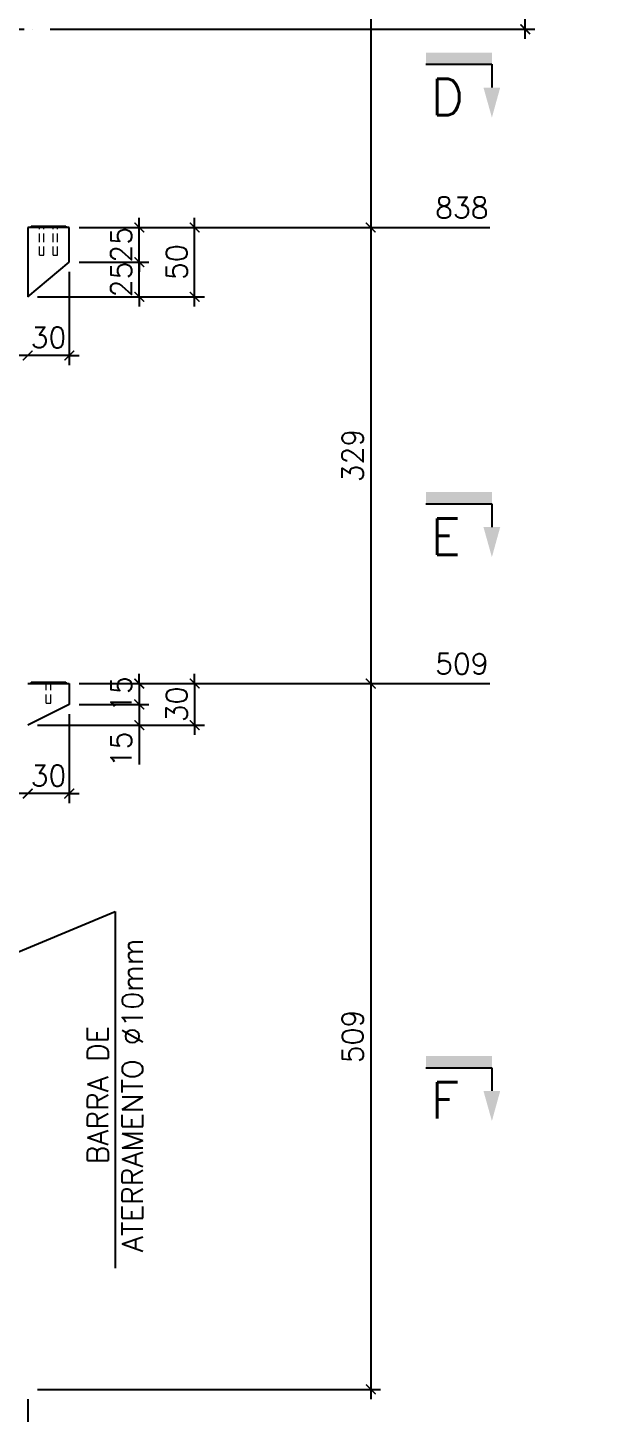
# Model space of a CAD drawing. Header units: centimetres. Extents: x 1658 to 19651, y 8294 to 11444.
# Drawn here: x 2261 to 2680, y 9354 to 10354 of the extents above; entities that cross this region are included whole.
import ezdxf

# ---------------------------------------------------------------- set-up
doc = ezdxf.new("R2010")
doc.units = ezdxf.units.CM
doc.header["$LTSCALE"] = 50
doc.header["$MEASUREMENT"] = 0
doc.header["$PDMODE"] = 67
for name, pattern in [('DASHDOT', [1, 0.5, -0.25, 0, -0.25]), ('DASHED', [0.75, 0.5, -0.25]), ('HIDDEN', [0.375, 0.25, -0.125])]:
    doc.linetypes.add(name, pattern=pattern)
doc.layers.add('10 TRACEJADO', color=1, linetype='DASHED', lineweight=13)
for name, color, linetype in [('COTAS-PRECON', 1, 'Continuous'), ('IND- CORTE-PRECON', 4, 'Continuous'), ('LINHA-01-PRECON', 1, 'Continuous'), ('LINHA-03-PRECON', 3, 'Continuous'), ('TEXTO-35-PRECON', 5, 'Continuous')]:
    doc.layers.add(name, color=color, linetype=linetype)
doc.styles.add('ROMANS', font='ROMANS.SHX', dxfattribs={"oblique": 15, "height": 3})
doc.styles.get("Standard").update_dxf_attribs({"font": 'romans.shx'})
doc.dimstyles.new('ESC75-75', dxfattribs={"dimscale": 0, "dimtxt": 15, "dimasz": 7, "dimexe": 7, "dimexo": 7, "dimgap": 5.5, "dimtad": 1, "dimdec": 1, "dimdsep": 46, "dimtxsty": 'Standard', "dimblk": 'ARCHTICK', "dimcen": 0.1, "dimdle": 7, "dimclrd": 256, "dimclre": 256, "dimclrt": 2, "dimadec": 0, "dimazin": 0, "dimtfac": 1, "dimtdec": 1, "dimtix": 1, "dimtmove": 2, "dimatfit": 3, "dimfxl": 1, "dimarcsym": 0})

# ---------------------------------------------------------------- blocks, each defined once
blk = doc.blocks.new('IND-CORTE-')
at = {"layer": 'IND- CORTE-PRECON', "color": 1}
for p, q in [((-11.2, 63.5), (-33.6, 63.5)), ((-11.2, 0), (-11.2, 63.5))]:
    blk.add_line(p, q, dxfattribs=at)
for points in [[(-33.6, 71.5), (-62.5, 63.5), (-33.6, 55.4)], [(0, 0), (-11.2, 0), (0, 63.5), (-11.2, 63.5)]]:
    blk.add_solid(points, dxfattribs=at)
at = {"layer": 'IND- CORTE-PRECON', "linetype": 'Continuous', "style": 'ROMANS', "flags": 8}
blk.add_attdef('B', (-57.7, 9.1), '', height=35, dxfattribs=at)
blk = doc.blocks.new('_ArchTick')
at = {"color": 0, "linetype": 'ByBlock', "const_width": 0.15}
blk.add_lwpolyline([(-0.5, -0.5), (0.5, 0.5)], dxfattribs=at)
blk = doc.blocks.new('*D234')
at = {"layer": 'COTAS-PRECON', "lineweight": -2, "transparency": 16777216}
for p, q in [((2231.33, 9364.55), (2231.33, 9317.53)), ((2261.33, 9364.55), (2261.33, 9317.53)), ((2231.33, 9324.53), (2224.33, 9324.53)), ((2231.33, 9324.53), (2261.33, 9324.53)), ((2261.33, 9324.53), (2268.33, 9324.53))]:
    blk.add_line(p, q, dxfattribs=at)
at = {"layer": 'Defpoints', "color": 0, "transparency": 16777216}
for p in [(2231.33, 9371.55, 0.02), (2261.33, 9371.55, 0.02), (2261.33, 9324.53)]:
    blk.add_point(p, dxfattribs=at)
at = {"layer": 'COTAS-PRECON', "lineweight": -2, "transparency": 16777216, "xscale": 7, "yscale": 7, "zscale": 7}
blk.add_blockref('_ArchTick', (2231.33, 9324.53), dxfattribs=at)
at = {"layer": 'COTAS-PRECON', "lineweight": -2, "transparency": 16777216, "xscale": 7, "yscale": 7, "zscale": 7, "rotation": 180}
blk.add_blockref('_ArchTick', (2261.33, 9324.53), dxfattribs=at)
at = {"layer": 'COTAS-PRECON', "color": 2, "transparency": 16777216, "insert": (2246.33, 9337.53), "char_height": 15, "attachment_point": 5}
blk.add_mtext('30', dxfattribs=at)
blk = doc.blocks.new('*D266')
at = {"layer": 'COTAS-PRECON', "lineweight": -2, "transparency": 16777216}
for p, q in [((2508.79, 10679.55), (2508.79, 10202.55)), ((2298.33, 10672.55), (2515.79, 10672.55)), ((2298.33, 10209.55), (2515.79, 10209.55))]:
    blk.add_line(p, q, dxfattribs=at)
at = {"layer": 'Defpoints', "color": 0, "transparency": 16777216}
for p in [(2291.33, 10672.55), (2291.33, 10209.55), (2508.79, 10209.55)]:
    blk.add_point(p, dxfattribs=at)
at = {"layer": 'COTAS-PRECON', "lineweight": -2, "transparency": 16777216, "xscale": 7, "yscale": 7, "zscale": 7}
for p, rotation in [((2508.79, 10672.55), 90), ((2508.79, 10209.55), 270)]:
    blk.add_blockref('_ArchTick', p, dxfattribs=dict(at, rotation=rotation))
at = {"layer": 'COTAS-PRECON', "color": 2, "transparency": 16777216, "insert": (2495.79, 10441.05), "char_height": 15, "attachment_point": 5, "rotation": 90}
blk.add_mtext('463', dxfattribs=at)
blk = doc.blocks.new('*D267')
at = {"layer": 'COTAS-PRECON', "lineweight": -2, "transparency": 16777216}
for p, q in [((2508.79, 10216.55), (2508.79, 9873.55)), ((2298.33, 10209.55), (2515.79, 10209.55)), ((2298.33, 9880.55), (2515.79, 9880.55))]:
    blk.add_line(p, q, dxfattribs=at)
at = {"layer": 'Defpoints', "color": 0, "transparency": 16777216}
for p in [(2291.33, 10209.55), (2291.33, 9880.55), (2508.79, 9880.55)]:
    blk.add_point(p, dxfattribs=at)
at = {"layer": 'COTAS-PRECON', "lineweight": -2, "transparency": 16777216, "xscale": 7, "yscale": 7, "zscale": 7}
for p, rotation in [((2508.79, 10209.55), 90), ((2508.79, 9880.55), 270)]:
    blk.add_blockref('_ArchTick', p, dxfattribs=dict(at, rotation=rotation))
at = {"layer": 'COTAS-PRECON', "color": 2, "transparency": 16777216, "insert": (2495.79, 10045.05), "char_height": 15, "attachment_point": 5, "rotation": 90}
blk.add_mtext('329', dxfattribs=at)
blk = doc.blocks.new('*D268')
at = {"layer": 'COTAS-PRECON', "lineweight": -2, "transparency": 16777216}
for p, q in [((2508.79, 9887.55), (2508.79, 9364.55)), ((2298.33, 9880.55), (2515.79, 9880.55)), ((2268.33, 9371.55), (2515.79, 9371.55))]:
    blk.add_line(p, q, dxfattribs=at)
at = {"layer": 'Defpoints', "color": 0, "transparency": 16777216}
for p in [(2291.33, 9880.55), (2261.33, 9371.55), (2508.79, 9371.55)]:
    blk.add_point(p, dxfattribs=at)
at = {"layer": 'COTAS-PRECON', "lineweight": -2, "transparency": 16777216, "xscale": 7, "yscale": 7, "zscale": 7}
for p, rotation in [((2508.79, 9880.55), 90), ((2508.79, 9371.55), 270)]:
    blk.add_blockref('_ArchTick', p, dxfattribs=dict(at, rotation=rotation))
at = {"layer": 'COTAS-PRECON', "color": 2, "transparency": 16777216, "insert": (2495.79, 9626.05), "char_height": 15, "attachment_point": 5, "rotation": 90}
blk.add_mtext('509', dxfattribs=at)
blk = doc.blocks.new('*D269')
at = {"layer": 'COTAS-PRECON', "lineweight": -2, "transparency": 16777216}
for p, q in [((2298.33, 10184.55), (2348.8, 10184.55)), ((2341.8, 10184.55), (2341.8, 10191.55)), ((2341.8, 10159.55), (2341.8, 10184.55)), ((2268.33, 10159.55), (2348.8, 10159.55)), ((2341.8, 10159.55), (2341.8, 10152.55))]:
    blk.add_line(p, q, dxfattribs=at)
at = {"layer": 'Defpoints', "color": 0, "transparency": 16777216}
for p in [(2291.33, 10184.55), (2341.8, 10184.55), (2261.33, 10159.55)]:
    blk.add_point(p, dxfattribs=at)
at = {"layer": 'COTAS-PRECON', "lineweight": -2, "transparency": 16777216, "xscale": 7, "yscale": 7, "zscale": 7}
for p, rotation in [((2341.8, 10184.55), 270), ((2341.8, 10159.55), 90)]:
    blk.add_blockref('_ArchTick', p, dxfattribs=dict(at, rotation=rotation))
at = {"layer": 'COTAS-PRECON', "color": 2, "transparency": 16777216, "insert": (2328.8, 10172.05), "char_height": 15, "attachment_point": 5, "rotation": 90}
blk.add_mtext('25', dxfattribs=at)
blk = doc.blocks.new('*D270')
at = {"layer": 'COTAS-PRECON', "lineweight": -2, "transparency": 16777216}
for p, q in [((2341.8, 10209.55), (2341.8, 10216.55)), ((2298.33, 10209.55), (2348.8, 10209.55)), ((2341.8, 10184.55), (2341.8, 10209.55)), ((2298.33, 10184.55), (2348.8, 10184.55)), ((2341.8, 10184.55), (2341.8, 10177.55))]:
    blk.add_line(p, q, dxfattribs=at)
at = {"layer": 'Defpoints', "color": 0, "transparency": 16777216}
for p in [(2291.33, 10209.55), (2341.8, 10209.55), (2291.33, 10184.55)]:
    blk.add_point(p, dxfattribs=at)
at = {"layer": 'COTAS-PRECON', "lineweight": -2, "transparency": 16777216, "xscale": 7, "yscale": 7, "zscale": 7}
for p, rotation in [((2341.8, 10209.55), 270), ((2341.8, 10184.55), 90)]:
    blk.add_blockref('_ArchTick', p, dxfattribs=dict(at, rotation=rotation))
at = {"layer": 'COTAS-PRECON', "color": 2, "transparency": 16777216, "insert": (2328.8, 10197.05), "char_height": 15, "attachment_point": 5, "rotation": 90}
blk.add_mtext('25', dxfattribs=at)
blk = doc.blocks.new('*D271')
at = {"layer": 'COTAS-PRECON', "lineweight": -2, "transparency": 16777216}
for p, q in [((2381.76, 10152.55), (2381.76, 10216.55)), ((2298.33, 10209.55), (2388.76, 10209.55)), ((2268.33, 10159.55), (2388.76, 10159.55))]:
    blk.add_line(p, q, dxfattribs=at)
at = {"layer": 'Defpoints', "color": 0, "transparency": 16777216}
for p in [(2291.33, 10209.55), (2381.76, 10209.55), (2261.33, 10159.55)]:
    blk.add_point(p, dxfattribs=at)
at = {"layer": 'COTAS-PRECON', "lineweight": -2, "transparency": 16777216, "xscale": 7, "yscale": 7, "zscale": 7}
for p, rotation in [((2381.76, 10209.55), 90), ((2381.76, 10159.55), 270)]:
    blk.add_blockref('_ArchTick', p, dxfattribs=dict(at, rotation=rotation))
at = {"layer": 'COTAS-PRECON', "color": 2, "transparency": 16777216, "insert": (2368.76, 10184.55), "char_height": 15, "attachment_point": 5, "rotation": 90}
blk.add_mtext('50', dxfattribs=at)
blk = doc.blocks.new('*D272')
at = {"layer": 'COTAS-PRECON', "lineweight": -2, "transparency": 16777216}
for p, q in [((2291.33, 10177.55), (2291.33, 10110.23)), ((2261.33, 10117.23), (2254.33, 10117.23)), ((2291.33, 10117.23), (2261.33, 10117.23)), ((2291.33, 10117.23), (2298.33, 10117.23))]:
    blk.add_line(p, q, dxfattribs=at)
at = {"layer": 'Defpoints', "color": 0, "transparency": 16777216}
for p in [(2291.33, 10184.55), (2261.33, 10117.23), (2261.33, 10117.23)]:
    blk.add_point(p, dxfattribs=at)
at = {"layer": 'COTAS-PRECON', "lineweight": -2, "transparency": 16777216, "xscale": 7, "yscale": 7, "zscale": 7}
blk.add_blockref('_ArchTick', (2261.33, 10117.23), dxfattribs=at)
at = {"layer": 'COTAS-PRECON', "lineweight": -2, "transparency": 16777216, "xscale": 7, "yscale": 7, "zscale": 7, "rotation": 180}
blk.add_blockref('_ArchTick', (2291.33, 10117.23), dxfattribs=at)
at = {"layer": 'COTAS-PRECON', "color": 2, "transparency": 16777216, "insert": (2276.33, 10130.23), "char_height": 15, "attachment_point": 5}
blk.add_mtext('30', dxfattribs=at)
blk = doc.blocks.new('*D273')
at = {"layer": 'COTAS-PRECON', "lineweight": -2, "transparency": 16777216}
for p, q in [((2341.8, 9880.55), (2341.8, 9887.55)), ((2298.33, 9880.55), (2348.8, 9880.55)), ((2341.8, 9880.55), (2341.8, 9865.55)), ((2298.33, 9865.55), (2348.8, 9865.55)), ((2341.8, 9865.55), (2341.8, 9858.55))]:
    blk.add_line(p, q, dxfattribs=at)
at = {"layer": 'Defpoints', "color": 0, "transparency": 16777216}
for p in [(2291.33, 9880.55), (2291.33, 9865.55), (2341.8, 9865.55)]:
    blk.add_point(p, dxfattribs=at)
at = {"layer": 'COTAS-PRECON', "lineweight": -2, "transparency": 16777216, "xscale": 7, "yscale": 7, "zscale": 7}
for p, rotation in [((2341.8, 9880.55), 270), ((2341.8, 9865.55), 90)]:
    blk.add_blockref('_ArchTick', p, dxfattribs=dict(at, rotation=rotation))
at = {"layer": 'COTAS-PRECON', "color": 2, "transparency": 16777216, "insert": (2328.8, 9873.05), "char_height": 15, "attachment_point": 5, "rotation": 90}
blk.add_mtext('15', dxfattribs=at)
blk = doc.blocks.new('*D274')
at = {"layer": 'COTAS-PRECON', "lineweight": -2, "transparency": 16777216}
for p, q in [((2298.33, 9865.55), (2348.8, 9865.55)), ((2341.8, 9872.55), (2341.8, 9843.55)), ((2268.33, 9850.55), (2348.8, 9850.55))]:
    blk.add_line(p, q, dxfattribs=at)
at = {"layer": 'Defpoints', "color": 0, "transparency": 16777216}
for p in [(2291.33, 9865.55), (2261.33, 9850.55), (2341.8, 9850.55)]:
    blk.add_point(p, dxfattribs=at)
at = {"layer": 'COTAS-PRECON', "lineweight": -2, "transparency": 16777216, "xscale": 7, "yscale": 7, "zscale": 7}
for p, rotation in [((2341.8, 9865.55), 90), ((2341.8, 9850.55), 270)]:
    blk.add_blockref('_ArchTick', p, dxfattribs=dict(at, rotation=rotation))
at = {"layer": 'COTAS-PRECON', "color": 2, "transparency": 16777216, "insert": (2328.69, 9833.09), "char_height": 15, "attachment_point": 5, "rotation": 90}
blk.add_mtext('15', dxfattribs=at)
blk = doc.blocks.new('*D275')
at = {"layer": 'COTAS-PRECON', "lineweight": -2, "transparency": 16777216}
for p, q in [((2381.76, 9880.55), (2381.76, 9887.55)), ((2298.33, 9880.55), (2388.76, 9880.55)), ((2381.76, 9880.55), (2381.76, 9850.55)), ((2268.33, 9850.55), (2388.76, 9850.55)), ((2381.76, 9850.55), (2381.76, 9843.55))]:
    blk.add_line(p, q, dxfattribs=at)
at = {"layer": 'Defpoints', "color": 0, "transparency": 16777216}
for p in [(2291.33, 9880.55), (2261.33, 9850.55), (2381.76, 9850.55)]:
    blk.add_point(p, dxfattribs=at)
at = {"layer": 'COTAS-PRECON', "lineweight": -2, "transparency": 16777216, "xscale": 7, "yscale": 7, "zscale": 7}
for p, rotation in [((2381.76, 9880.55), 270), ((2381.76, 9850.55), 90)]:
    blk.add_blockref('_ArchTick', p, dxfattribs=dict(at, rotation=rotation))
at = {"layer": 'COTAS-PRECON', "color": 2, "transparency": 16777216, "insert": (2368.76, 9865.55), "char_height": 15, "attachment_point": 5, "rotation": 90}
blk.add_mtext('30', dxfattribs=at)
blk = doc.blocks.new('*D276')
at = {"layer": 'COTAS-PRECON', "lineweight": -2, "transparency": 16777216}
for p, q in [((2291.33, 9858.55), (2291.33, 9794.21)), ((2261.33, 9801.21), (2254.33, 9801.21)), ((2291.33, 9801.21), (2261.33, 9801.21)), ((2291.33, 9801.21), (2298.33, 9801.21))]:
    blk.add_line(p, q, dxfattribs=at)
at = {"layer": 'Defpoints', "color": 0, "transparency": 16777216}
for p in [(2291.33, 9865.55), (2261.33, 9801.21), (2261.33, 9801.21)]:
    blk.add_point(p, dxfattribs=at)
at = {"layer": 'COTAS-PRECON', "lineweight": -2, "transparency": 16777216, "xscale": 7, "yscale": 7, "zscale": 7}
blk.add_blockref('_ArchTick', (2261.33, 9801.21), dxfattribs=at)
at = {"layer": 'COTAS-PRECON', "lineweight": -2, "transparency": 16777216, "xscale": 7, "yscale": 7, "zscale": 7, "rotation": 180}
blk.add_blockref('_ArchTick', (2291.33, 9801.21), dxfattribs=at)
at = {"layer": 'COTAS-PRECON', "color": 2, "transparency": 16777216, "insert": (2276.33, 9814.21), "char_height": 15, "attachment_point": 5}
blk.add_mtext('30', dxfattribs=at)
blk = doc.blocks.new('*D277')
at = {"layer": 'COTAS-PRECON', "lineweight": -2, "transparency": 16777216}
blk.add_line((2515.79, 10209.54), (2594.72, 10209.54), dxfattribs=at)
at = {"layer": 'Defpoints', "color": 0, "transparency": 16777216}
for p in [(2508.79, 10209.54), (2594.72, 10209.54), (2246.33, 9371.55)]:
    blk.add_point(p, dxfattribs=at)
at = {"layer": 'COTAS-PRECON', "color": 2, "transparency": 16777216, "insert": (2574.51, 10223.83), "char_height": 15, "attachment_point": 5}
blk.add_mtext('838', dxfattribs=at)
blk = doc.blocks.new('*D278')
at = {"layer": 'COTAS-PRECON', "lineweight": -2, "transparency": 16777216}
blk.add_line((2515.79, 9880.54), (2594.72, 9880.54), dxfattribs=at)
at = {"layer": 'Defpoints', "color": 0, "transparency": 16777216}
for p in [(2508.79, 9880.54), (2594.72, 9880.54), (2246.33, 9371.55)]:
    blk.add_point(p, dxfattribs=at)
at = {"layer": 'COTAS-PRECON', "color": 2, "transparency": 16777216, "insert": (2574.51, 9894.83), "char_height": 15, "attachment_point": 5}
blk.add_mtext('509', dxfattribs=at)
blk = doc.blocks.new('*D289')
at = {"layer": 'COTAS-PRECON', "lineweight": -2, "transparency": 16777216}
blk.add_line((2515.79, 10672.54), (2594.72, 10672.54), dxfattribs=at)
at = {"layer": 'Defpoints', "color": 0, "transparency": 16777216}
for p in [(2508.79, 10672.54), (2594.72, 10672.54), (2246.33, 9371.55)]:
    blk.add_point(p, dxfattribs=at)
at = {"layer": 'COTAS-PRECON', "color": 2, "transparency": 16777216, "insert": (2567.93, 10686.83), "char_height": 15, "attachment_point": 5}
blk.add_mtext('1301', dxfattribs=at)
blk = doc.blocks.new('*D290')
at = {"layer": 'COTAS-PRECON', "lineweight": -2, "transparency": 16777216}
blk.add_line((2515.79, 10728.54), (2594.72, 10728.54), dxfattribs=at)
at = {"layer": 'Defpoints', "color": 0, "transparency": 16777216}
for p in [(2508.79, 10728.54), (2594.72, 10728.54), (2246.33, 9371.55)]:
    blk.add_point(p, dxfattribs=at)
at = {"layer": 'COTAS-PRECON', "color": 2, "transparency": 16777216, "insert": (2567.93, 10742.83), "char_height": 15, "attachment_point": 5}
blk.add_mtext('1357', dxfattribs=at)
blk = doc.blocks.new('*D291')
at = {"layer": 'Defpoints', "color": 0, "transparency": 16777216}
for p in [(2261.33, 10757.55), (2270.48, 10352.55), (2620.21, 10352.55)]:
    blk.add_point(p, dxfattribs=at)
at = {"layer": 'LINHA-01-PRECON', "lineweight": -2, "transparency": 16777216}
for p, q in [((2620.21, 10764.55), (2620.21, 10731.26)), ((2268.33, 10757.55), (2627.21, 10757.55)), ((2620.21, 10345.55), (2620.21, 10378.83)), ((2277.48, 10352.55), (2627.21, 10352.55))]:
    blk.add_line(p, q, dxfattribs=at)
at = {"layer": 'LINHA-01-PRECON', "lineweight": -2, "transparency": 16777216, "xscale": 7, "yscale": 7, "zscale": 7}
for p, rotation in [((2620.21, 10757.55), 90), ((2620.21, 10352.55), 270)]:
    blk.add_blockref('_ArchTick', p, dxfattribs=dict(at, rotation=rotation))
at = {"layer": 'LINHA-01-PRECON', "color": 2, "transparency": 16777216, "insert": (2620.21, 10555.05), "char_height": 15, "attachment_point": 5, "rotation": 90}
blk.add_mtext('405\\P(FURO %%C85mm P/ IÇAMENTO)', dxfattribs=at)

msp = doc.modelspace()

# ---------------------------------------------------------------- linework, layer by layer
at = {"layer": '10 TRACEJADO', "linetype": 'HIDDEN', "ltscale": 0.5, "extrusion": (0, 1, 0)}
for p, q in [((2269.73, 10209.55), (2269.73, 10210.55)), ((2269.73, 10189.55), (2269.73, 10209.55)), ((2272.93, 10209.55), (2272.93, 10210.55)), ((2272.93, 10189.55), (2272.93, 10209.55)), ((2279.73, 10209.55), (2279.73, 10210.55)), ((2279.73, 10189.55), (2279.73, 10209.55)), ((2282.93, 10209.55), (2282.93, 10210.55)), ((2282.93, 10189.55), (2282.93, 10209.55)), ((2269.73, 10189.55), (2272.93, 10189.55)), ((2279.73, 10189.55), (2282.93, 10189.55)), ((2274.73, 9880.55), (2274.73, 9881.55)), ((2274.73, 9866.55), (2274.73, 9880.55)), ((2277.93, 9880.55), (2277.93, 9881.55)), ((2277.93, 9866.55), (2277.93, 9880.55)), ((2274.73, 9866.55), (2277.93, 9866.55))]:
    msp.add_line(p, q, dxfattribs=at)
at = {"layer": 'LINHA-01-PRECON', "linetype": 'DASHDOT', "ltscale": 0.5}
msp.add_line((2221.14, 10352.55), (2270.96, 10352.55), dxfattribs=at)
at = {"layer": 'LINHA-01-PRECON'}
msp.add_line((2341.8, 9850.55), (2341.8, 9822.16), dxfattribs=at)
at = {"layer": 'LINHA-03-PRECON', "extrusion": (0, 1, 0)}
for p, q in [((2291.33, 10209.55), (2261.33, 10209.55)), ((2261.33, 10209.55), (2261.33, 10159.55)), ((2263.83, 10210.55), (2288.83, 10210.55)), ((2263.83, 10210.55), (2263.83, 10209.55)), ((2288.83, 10210.55), (2288.83, 10209.55)), ((2291.33, 10184.55), (2291.33, 10209.55)), ((2261.33, 10159.55), (2291.33, 10184.55)), ((2261.33, 9880.55), (2291.33, 9880.55)), ((2263.83, 9881.55), (2263.83, 9880.55)), ((2263.83, 9881.55), (2288.83, 9881.55)), ((2288.83, 9881.55), (2288.83, 9880.55)), ((2291.33, 9880.55), (2291.33, 9865.55)), ((2291.33, 9865.55), (2261.33, 9850.55))]:
    msp.add_line(p, q, dxfattribs=at)

# ---------------------------------------------------------------- block references
at = {"layer": 'TEXTO-35-PRECON', "linetype": 'ByBlock'}
ref = msp.add_blockref('IND-CORTE-', (2548.56, 10335.66), dxfattribs=dict(at, xscale=-0.75, yscale=0.75, zscale=0.75, rotation=270))
ref.add_attrib('B', 'D', (2552.22, 10290.5), dxfattribs={"layer": 'IND- CORTE-PRECON', "color": 5, "linetype": 'Continuous', "height": 26.25, "style": 'ROMANS', "flags": 8})
ref = msp.add_blockref('IND-CORTE-', (2548.56, 10018.65), dxfattribs=dict(at, xscale=-0.75, yscale=0.75, zscale=0.75, rotation=270))
ref.add_attrib('B', 'E', (2552.22, 9973.49), dxfattribs={"layer": 'IND- CORTE-PRECON', "color": 5, "linetype": 'Continuous', "height": 26.25, "style": 'ROMANS', "flags": 8})
ref = msp.add_blockref('IND-CORTE-', (2548.56, 9611.94), dxfattribs=dict(at, xscale=-0.75, yscale=0.75, zscale=0.75, rotation=270))
ref.add_attrib('B', 'F', (2552.22, 9566.78), dxfattribs={"layer": 'IND- CORTE-PRECON', "color": 5, "linetype": 'Continuous', "height": 26.25, "style": 'ROMANS', "flags": 8})

# ---------------------------------------------------------------- texts
at = {"layer": 'COTAS-PRECON', "color": 2, "insert": (2324.35, 9583.74), "char_height": 15, "attachment_point": 5, "rotation": 90}
msp.add_mtext('BARRA DE\\PATERRAMENTO %%C10mm', dxfattribs=at)

# ---------------------------------------------------------------- dimensions: what is measured, and where the dimension line sits
at = {"layer": 'COTAS-PRECON'}
for feature_location, picture, middle in [((2508.79, 10728.54), '*D290', (2567.93, 10742.83)), ((2508.79, 10672.54), '*D289', (2567.93, 10686.83)), ((2508.79, 10209.54), '*D277', (2574.51, 10223.83)), ((2508.79, 9880.54), '*D278', (2574.51, 9894.83))]:
    dim = msp.add_ordinate_dim(feature_location=feature_location, offset=(85.93, 0), dtype=0, origin=(2246.33, 9371.55), dimstyle='ESC75-75', override={"dimscale": 1}, dxfattribs=at)
    dim.commit()
    dim.dimension.update_dxf_attribs({"geometry": picture, "text_midpoint": middle})
for base, p1, p2, angle, picture, middle in [((2508.79, 10209.55), (2291.33, 10672.55), (2291.33, 10209.55), 90, '*D266', (2495.79, 10441.05)), ((2381.76, 10209.55), (2261.33, 10159.55), (2291.33, 10209.55), 90, '*D271', (2368.76, 10184.55)), ((2508.79, 9880.55), (2291.33, 10209.55), (2291.33, 9880.55), 90, '*D267', (2495.79, 10045.05)), ((2341.8, 10209.55), (2291.33, 10184.55), (2291.33, 10209.55), 90, '*D270', (2328.8, 10197.05)), ((2261.33, 10117.23), (2291.33, 10184.55), (2261.33, 10117.23), 180, '*D272', (2276.33, 10130.23)), ((2341.8, 10184.55), (2261.33, 10159.55), (2291.33, 10184.55), 90, '*D269', (2328.8, 10172.05)), ((2508.79, 9371.55), (2291.33, 9880.55), (2261.33, 9371.55), 90, '*D268', (2495.79, 9626.05)), ((2381.76, 9850.55), (2291.33, 9880.55), (2261.33, 9850.55), 90, '*D275', (2368.76, 9865.55)), ((2341.8, 9865.55), (2291.33, 9880.55), (2291.33, 9865.55), 90, '*D273', (2328.8, 9873.05)), ((2261.33, 9801.21), (2291.33, 9865.55), (2261.33, 9801.21), 180, '*D276', (2276.33, 9814.21))]:
    dim = msp.add_linear_dim(base=base, p1=p1, p2=p2, angle=angle, dimstyle='ESC75-75', override={"dimscale": 1}, dxfattribs=at)
    dim.commit()
    dim.dimension.update_dxf_attribs({"geometry": picture, "text_midpoint": middle})
dim = msp.add_linear_dim(base=(2341.8, 9850.55), p1=(2291.33, 9865.55), p2=(2261.33, 9850.55), angle=90, dimstyle='ESC75-75', override={"dimscale": 1}, dxfattribs=at)
dim.commit()
dim.dimension.update_dxf_attribs({"geometry": '*D274', "text_midpoint": (2328.69, 9833.09), "dimtype": 160})
dim = msp.add_linear_dim(base=(2261.33, 9324.53, -0.02), p1=(2231.33, 9371.55), p2=(2261.33, 9371.55), dimstyle='ESC75-75', override={"dimscale": 1}, dxfattribs=at)
dim.commit()
dim.dimension.update_dxf_attribs({"geometry": '*D234', "text_midpoint": (2246.33, 9337.53, -0.02)})
at = {"layer": 'LINHA-01-PRECON'}
dim = msp.add_linear_dim(base=(2620.21, 10352.55), p1=(2261.33, 10757.55), p2=(2270.48, 10352.55), angle=90, text='<>\\P(FURO %%C85mm P/ IÇAMENTO)', dimstyle='ESC75-75', override={"dimscale": 1}, dxfattribs=at)
dim.commit()
dim.dimension.update_dxf_attribs({"geometry": '*D291', "text_midpoint": (2620.21, 10555.05), "dimtype": 160})

# ---------------------------------------------------------------- leaders
at = {"layer": 'COTAS-PRECON'}
msp.add_leader([(2238.33, 9680.42), (2324.35, 9716.09), (2324.35, 9458.93)], dimstyle='ESC75-75', override={"dimscale": 1}, dxfattribs=at)

doc.saveas('drawing.dxf')
